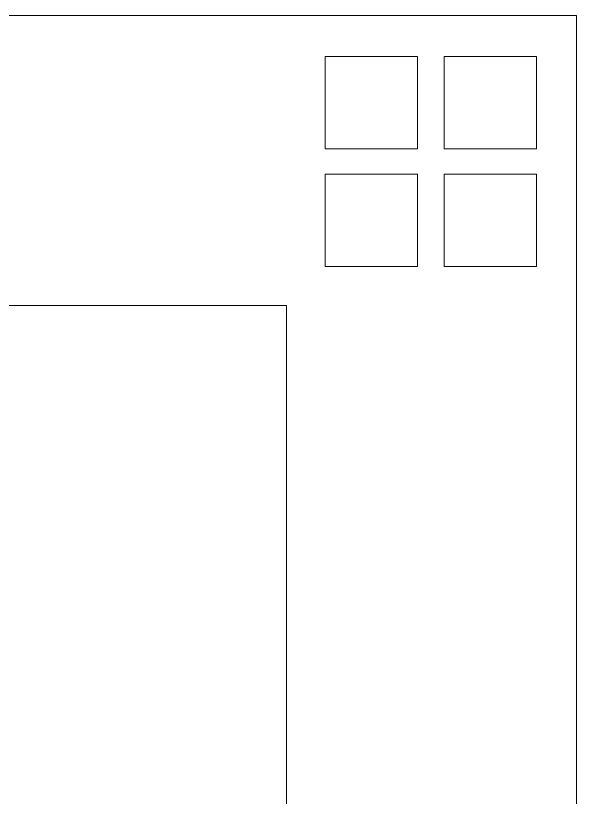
# Model space of a CAD drawing. Header units: millimetres. Extents: x -41292 to 298682, y -22072 to 33155.
# Drawn here: x 1671.8 to 1900.1, y 13934.7 to 14253.1 of the extents above; entities that cross this region are included whole.
import ezdxf

# ---------------------------------------------------------------- set-up
doc = ezdxf.new("R2010")
doc.units = ezdxf.units.MM
doc.layers.add('로고', color=7, linetype='Continuous')

# ---------------------------------------------------------------- blocks, each defined once
blk = doc.blocks.new('block 9')
at = {"layer": '로고', "lineweight": 0}
blk.add_lwpolyline([(42.434, -153.44), (42.434, -127.869), (65.818, -127.869), (65.818, -119.92), (42.434, -119.92), (34.484, -119.92), (34.484, -127.869), (34.484, -153.44), (34.484, -161.389), (42.434, -161.389), (57.869, -161.389), (65.818, -161.389), (65.818, -153.44), (65.818, -147.382), (65.818, -141.428), (57.869, -141.428), (50.151, -141.428), (50.151, -147.382), (57.869, -147.382), (57.869, -153.44), (42.434, -153.44)], dxfattribs=at)
blk = doc.blocks.new('block 10')
at = {"layer": '로고', "lineweight": 0}
for points in [[(38.111, -123.571), (35.578, -123.571), (35.578, -121.037), (38.111, -121.037), (38.111, -123.571)], [(41.371, -123.571), (38.836, -123.571), (38.836, -121.037), (41.371, -121.037), (41.371, -123.571)], [(38.111, -126.801), (35.578, -126.801), (35.578, -124.265), (38.111, -124.265), (38.111, -126.801)], [(41.371, -126.801), (38.836, -126.801), (38.836, -124.265), (41.371, -124.265), (41.371, -126.801)]]:
    blk.add_lwpolyline(points, dxfattribs=at)
blk = doc.blocks.new('block 6')
at = {"layer": '로고'}
for name in ['block 9', 'block 10']:
    blk.add_blockref(name, (0, 0), dxfattribs=at)
blk = doc.blocks.new('로고')
at = {"layer": '로고', "lineweight": 0}
for p, q in [((187309.12, 7132.63), (187309.12, 8127.89)), ((187309.12, 8127.89), (188061.15, 8127.89)), ((188061.15, 7937.11), (187499.93, 7937.11)), ((187499.93, 7937.11), (187499.93, 7323.41))]:
    blk.add_line(p, q, dxfattribs=at)
at = {"layer": '로고', "lineweight": 0, "xscale": 24, "yscale": 24, "zscale": 24}
blk.add_blockref('block 6', (186481.51, 11005.97), dxfattribs=at)

msp = doc.modelspace()

# ---------------------------------------------------------------- block references
at = {"xscale": -0.6186428194778273, "yscale": 0.6186428194778273, "zscale": 0.6186428194778273}
msp.add_blockref('로고', (117777.55, 9224.81), dxfattribs=at)

doc.saveas('drawing.dxf')
